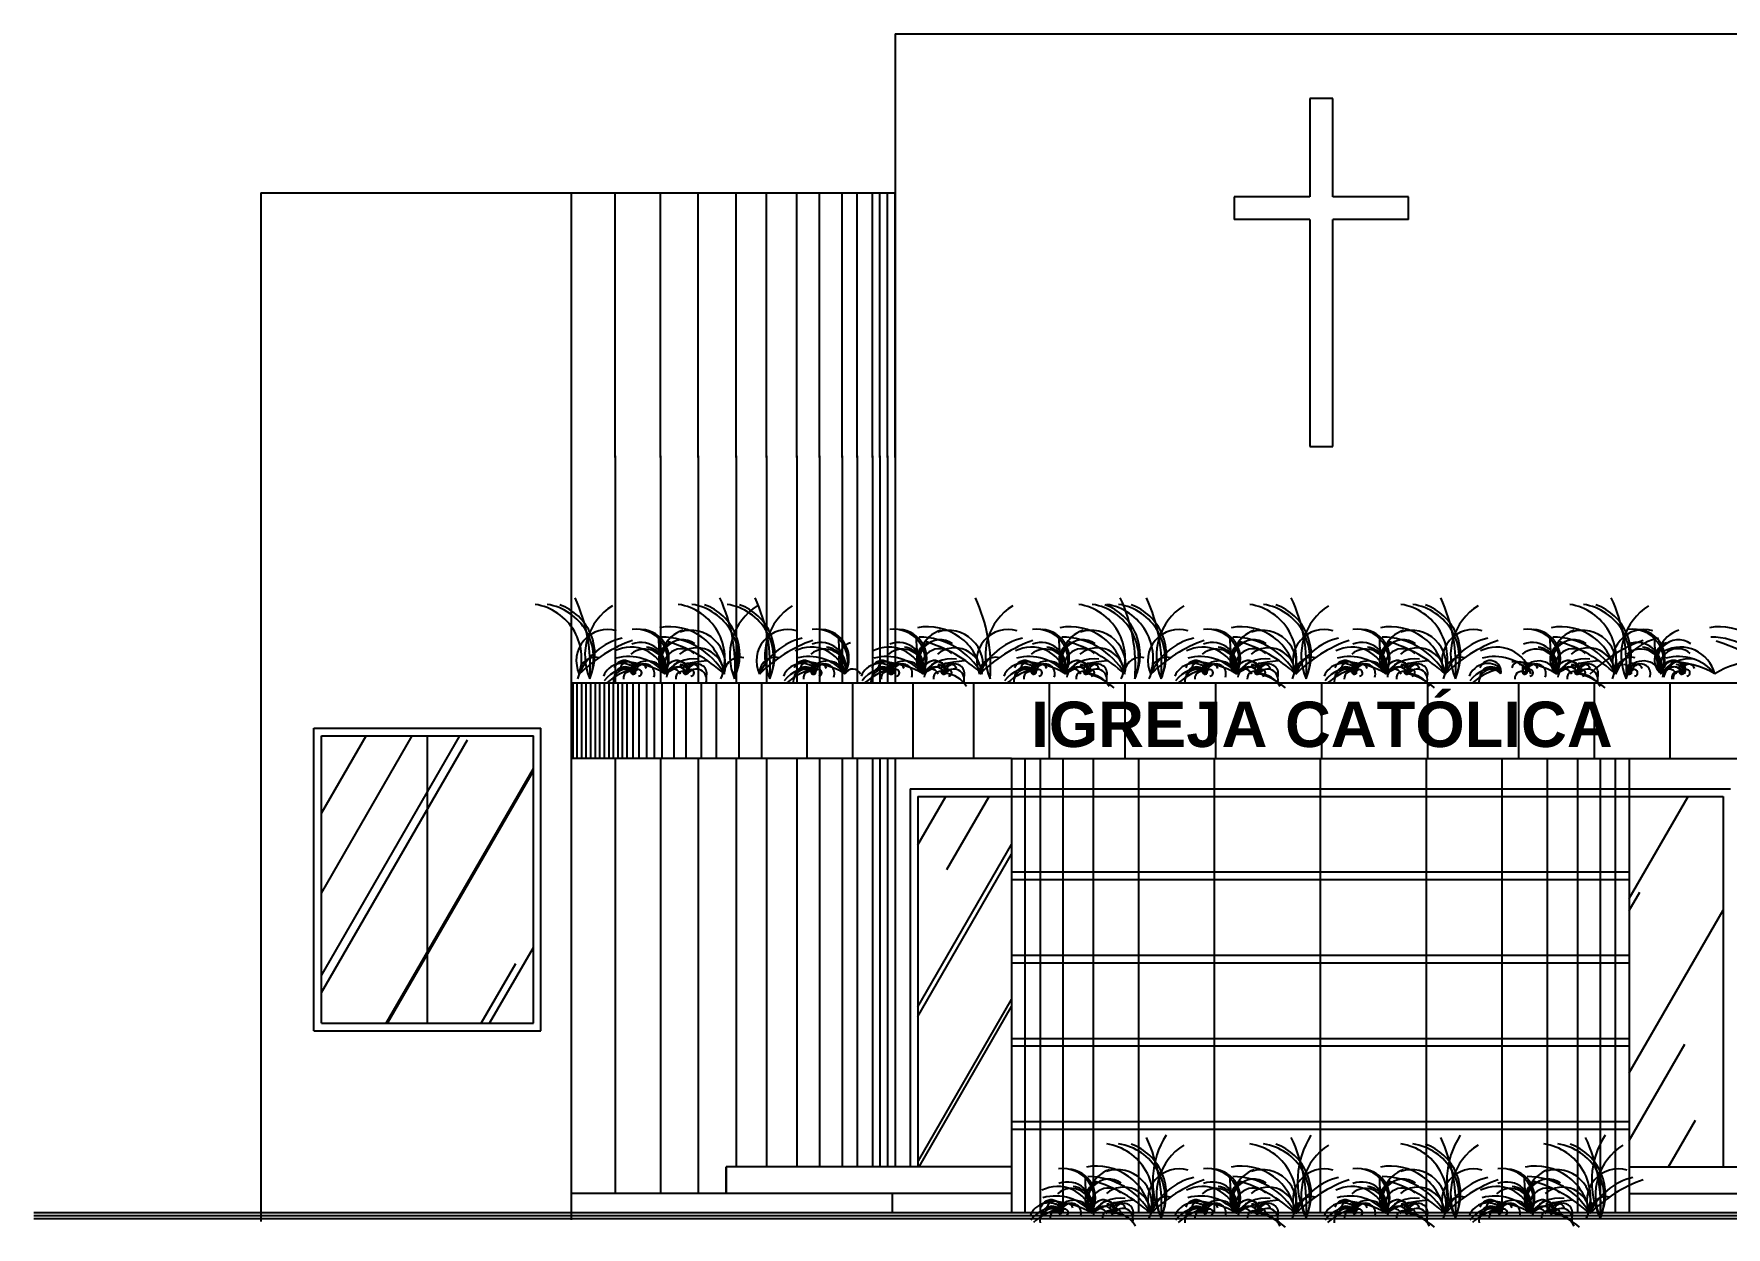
# Model space of a CAD drawing. Extents: x -230.3 to -156.5, y 53.3 to 122.6.
# Drawn here: x -175.14 to -163.96, y 54.02 to 61.91 of the extents above; entities that cross this region are included whole.
import ezdxf
from ezdxf.enums import TextEntityAlignment as Align

# ---------------------------------------------------------------- set-up
doc = ezdxf.new("R2010")
doc.units = 0
doc.header["$MEASUREMENT"] = 0
for name, color, linetype in [('ALVENARIA', 7, 'CONTINUOUS'), ('ALVENARIA1', 44, 'CONTINUOUS'), ('ALVENARIA2', 9, 'CONTINUOUS'), ('HATCH', 30, 'CONTINUOUS'), ('JAPOR', 142, 'CONTINUOUS'), ('JARDIM', 90, 'CONTINUOUS'), ('TEXTO5', 5, 'CONTINUOUS')]:
    doc.layers.add(name, color=color, linetype=linetype)
doc.styles.add('SANSSERIFBOLD', font='sasb____.pfb')

msp = doc.modelspace()

# ---------------------------------------------------------------- hatches: boundary and pattern name
at = {"layer": 'JAPOR'}
h = msp.add_hatch(dxfattribs=at)
h.set_pattern_fill('AR-RROOF', color=256, scale=0.8, angle=60, style=0)
h.set_pattern_definition([(60, (0, -13.3133), (0.1871797, 1.9242047), [12, -1.6, 4, -0.8]), (60, (0.1856, -12.1918), (-1.321451, -0.1608203), [2.4, -0.264, 4.8, -0.6]), (60, (-0.3889, -12.6269), (1.6158104, 3.8706657), [6.4, -1.12, 3.2, -0.8])])
h.paths.add_polyline_path([(-160.74, 57.265), (-161.44, 57.265), (-161.44, 55.365), (-160.74, 55.365)])
h.paths.add_polyline_path([(-160.04, 57.265), (-160.74, 57.265), (-160.74, 55.365), (-160.04, 55.365)])
h.paths.add_polyline_path([(-171.84, 57.265), (-172.54, 57.265), (-172.54, 55.365), (-171.84, 55.365)])
h.paths.add_polyline_path([(-172.54, 57.265), (-173.24, 57.265), (-173.24, 55.365), (-172.54, 55.365)])
h = msp.add_hatch(dxfattribs=at)
h.set_pattern_fill('AR-RROOF', color=256, scale=0.8, angle=60, style=0)
h.set_pattern_definition([(60, (0, -13.9133), (0.1871797, 1.9242047), [12, -1.6, 4, -0.8]), (60, (0.1856, -12.7918), (-1.321451, -0.1608203), [2.4, -0.264, 4.8, -0.6]), (60, (-0.3889, -13.2269), (1.6158104, 3.8706657), [6.4, -1.12, 3.2, -0.8])])
h.paths.add_polyline_path([(-169.3, 54.415), (-168.68, 54.415), (-168.68, 56.865), (-169.3, 56.865)])
h.paths.add_polyline_path([(-163.98, 56.865), (-164.6, 56.865), (-164.6, 54.715), (-164.6, 54.415), (-163.98, 54.415)])

# ---------------------------------------------------------------- linework, layer by layer
at = {"layer": 'ALVENARIA'}
for p, q in [((-169.45, 61.905), (-169.45, 57.615)), ((-169.45, 61.905), (-163.83, 61.905)), ((-169.45, 57.115), (-169.45, 54.415))]:
    msp.add_line(p, q, dxfattribs=at)
at = {"layer": 'ALVENARIA1'}
for p, q in [((-169.45, 57.115), (-169.45, 54.415)), ((-168.68, 54.415), (-170.565, 54.415)), ((-170.565, 54.415), (-170.565, 54.24)), ((-170.565, 54.24), (-170.565, 54.415)), ((-164.6, 54.415), (-162.715, 54.415)), ((-168.68, 54.24), (-171.59, 54.24)), ((-171.59, 54.24), (-171.59, 54.065)), ((-169.468, 54.115), (-169.468, 54.24)), ((-164.6, 54.24), (-162.682, 54.24))]:
    msp.add_line(p, q, dxfattribs=at)
at = {"layer": 'ALVENARIA2'}
for p, q in [((-173.64, 60.855), (-169.45, 60.855)), ((-173.64, 60.855), (-173.64, 54.055)), ((-171.59, 57.615), (-161.69, 57.615)), ((-171.59, 57.615), (-171.59, 57.115)), ((-168.68, 57.115), (-171.59, 57.115)), ((-168.68, 57.115), (-161.69, 57.115)), ((-175.14, 54.115), (-158.14, 54.115)), ((-175.14, 54.095), (-158.14, 54.095)), ((-175.14, 54.075), (-158.14, 54.075))]:
    msp.add_line(p, q, dxfattribs=at)
at = {"layer": 'HATCH'}
for p, q in [((-171.59, 60.855), (-171.59, 54.24)), ((-171.3, 59.105), (-171.3, 60.855)), ((-171, 59.105), (-171, 60.855)), ((-170.75, 59.105), (-170.75, 60.855)), ((-170.5, 59.105), (-170.5, 60.855)), ((-170.3, 59.105), (-170.3, 60.855)), ((-170.1, 59.105), (-170.1, 60.855)), ((-169.95, 59.105), (-169.95, 60.855)), ((-169.8, 59.105), (-169.8, 60.855)), ((-169.7, 59.105), (-169.7, 60.855)), ((-169.6, 59.105), (-169.6, 60.855)), ((-169.55, 59.105), (-169.55, 60.855)), ((-169.5, 59.105), (-169.5, 60.855)), ((-169.45, 59.105), (-169.45, 60.855)), ((-171.3, 59.115), (-171.3, 57.615)), ((-171, 59.115), (-171, 57.615)), ((-170.75, 59.115), (-170.75, 57.615)), ((-170.5, 59.115), (-170.5, 57.615)), ((-170.3, 59.115), (-170.3, 57.615)), ((-170.1, 59.115), (-170.1, 57.615)), ((-169.95, 59.115), (-169.95, 57.615)), ((-169.8, 59.115), (-169.8, 57.615)), ((-169.7, 59.115), (-169.7, 57.615)), ((-169.6, 59.115), (-169.6, 57.615)), ((-169.55, 59.115), (-169.55, 57.615)), ((-169.5, 59.115), (-169.5, 57.615)), ((-171.58, 57.615), (-171.58, 57.115)), ((-171.58, 57.115), (-171.58, 57.615)), ((-171.58, 57.615), (-171.58, 57.115)), ((-171.55, 57.115), (-171.55, 57.615)), ((-171.52, 57.115), (-171.52, 57.615)), ((-171.49, 57.115), (-171.49, 57.615)), ((-171.46, 57.115), (-171.46, 57.615)), ((-171.43, 57.115), (-171.43, 57.615)), ((-171.4, 57.115), (-171.4, 57.615)), ((-171.37, 57.115), (-171.37, 57.615)), ((-171.34, 57.115), (-171.34, 57.615)), ((-171.31, 57.115), (-171.31, 57.615)), ((-171.28, 57.115), (-171.28, 57.615)), ((-171.25, 57.115), (-171.25, 57.615)), ((-171.22, 57.115), (-171.22, 57.615)), ((-171.18, 57.115), (-171.18, 57.615)), ((-171.14, 57.115), (-171.14, 57.615)), ((-171.09, 57.115), (-171.09, 57.615)), ((-171.04, 57.115), (-171.04, 57.615)), ((-170.99, 57.115), (-170.99, 57.615)), ((-170.91, 57.115), (-170.91, 57.615)), ((-170.83, 57.115), (-170.83, 57.615)), ((-170.73, 57.115), (-170.73, 57.615)), ((-170.63, 57.115), (-170.63, 57.615)), ((-170.48, 57.115), (-170.48, 57.615)), ((-170.33, 57.115), (-170.33, 57.615)), ((-170.03, 57.115), (-170.03, 57.615)), ((-169.73, 57.115), (-169.73, 57.615)), ((-169.33, 57.115), (-169.33, 57.615)), ((-168.93, 57.115), (-168.93, 57.615)), ((-168.43, 57.115), (-168.43, 57.615)), ((-167.93, 57.115), (-167.93, 57.615)), ((-167.33, 57.115), (-167.33, 57.615)), ((-166.63, 57.115), (-166.63, 57.615)), ((-166.63, 57.115), (-166.63, 57.615)), ((-165.93, 57.115), (-165.93, 57.615)), ((-165.33, 57.115), (-165.33, 57.615)), ((-164.83, 57.115), (-164.83, 57.615)), ((-164.33, 57.115), (-164.33, 57.615)), ((-171.3, 57.115), (-171.3, 54.24)), ((-171, 57.115), (-171, 54.24)), ((-170.75, 57.115), (-170.75, 54.24)), ((-170.5, 57.115), (-170.5, 54.415)), ((-170.3, 57.115), (-170.3, 54.415)), ((-170.1, 57.115), (-170.1, 54.415)), ((-169.95, 57.115), (-169.95, 54.415)), ((-169.8, 57.115), (-169.8, 54.415)), ((-169.7, 57.115), (-169.7, 54.415)), ((-169.6, 57.115), (-169.6, 54.415)), ((-169.55, 57.115), (-169.55, 54.415)), ((-169.5, 57.115), (-169.5, 54.415)), ((-168.68, 57.115), (-168.68, 54.115)), ((-168.59, 54.115), (-168.59, 57.115)), ((-168.49, 54.115), (-168.49, 57.115)), ((-168.34, 54.115), (-168.34, 57.115)), ((-168.14, 54.115), (-168.14, 57.115)), ((-167.84, 54.115), (-167.84, 57.115)), ((-167.34, 54.115), (-167.34, 57.115)), ((-166.64, 54.115), (-166.64, 57.115)), ((-165.94, 54.115), (-165.94, 57.115)), ((-165.44, 54.115), (-165.44, 57.115)), ((-165.14, 54.115), (-165.14, 57.115)), ((-164.94, 54.115), (-164.94, 57.115)), ((-164.79, 54.115), (-164.79, 57.115)), ((-164.69, 54.115), (-164.69, 57.115)), ((-164.6, 57.115), (-164.6, 54.115)), ((-168.68, 56.915), (-164.6, 56.915)), ((-168.68, 56.865), (-164.6, 56.865)), ((-168.68, 56.365), (-164.6, 56.365)), ((-168.68, 56.315), (-164.6, 56.315)), ((-168.68, 55.815), (-164.6, 55.815)), ((-168.68, 55.765), (-164.6, 55.765)), ((-168.68, 55.265), (-164.6, 55.265)), ((-168.68, 55.215), (-164.6, 55.215)), ((-168.68, 54.715), (-164.6, 54.715)), ((-168.68, 54.665), (-164.6, 54.665)), ((-168.68, 54.115), (-164.6, 54.115))]:
    msp.add_line(p, q, dxfattribs=at)
at = {"layer": 'JAPOR'}
for p, q in [((-173.29, 57.315), (-171.79, 57.315)), ((-173.29, 55.315), (-173.29, 57.315)), ((-173.24, 57.265), (-171.84, 57.265)), ((-173.24, 55.365), (-173.24, 57.265)), ((-172.54, 55.365), (-172.54, 57.265)), ((-171.84, 55.365), (-171.84, 57.265)), ((-171.79, 55.315), (-171.79, 57.315)), ((-169.35, 56.915), (-169.35, 54.415)), ((-169.35, 56.915), (-168.68, 56.915)), ((-164.6, 56.915), (-163.93, 56.915)), ((-169.3, 56.865), (-168.68, 56.865)), ((-169.3, 56.865), (-169.3, 54.415)), ((-164.6, 56.865), (-163.98, 56.865)), ((-163.98, 56.865), (-163.98, 54.415)), ((-173.24, 55.365), (-171.84, 55.365)), ((-173.29, 55.315), (-171.79, 55.315))]:
    msp.add_line(p, q, dxfattribs=at)
at = {"layer": 'JARDIM'}
for centre, radius, start, end in [((-172.543, 57.722), 1.079, 355.7678, 24.9251), ((-171.586, 57.722), 1.079, 355.7678, 24.9251), ((-171.354, 57.722), 1.079, 355.7678, 24.9251), ((-169.898, 57.722), 1.079, 355.7678, 24.9251), ((-168.941, 57.722), 1.079, 355.7678, 24.9251), ((-168.768, 57.722), 1.079, 355.7678, 24.9251), ((-167.811, 57.722), 1.079, 355.7678, 24.9251), ((-166.824, 57.722), 1.079, 355.7678, 24.9251), ((-165.697, 57.722), 1.079, 355.7678, 24.9251), ((-171.883, 57.776), 0.362, 338.3489, 81.2777), ((-171.804, 57.776), 0.362, 338.3489, 81.2777), ((-171.785, 57.8), 0.352, 335.2988, 70.2321), ((-171.111, 57.796), 0.388, 122.2405, 203.4274), ((-170.937, 57.776), 0.362, 338.3489, 81.2777), ((-170.847, 57.776), 0.362, 338.3489, 81.2777), ((-170.828, 57.8), 0.352, 335.2988, 70.2321), ((-170.614, 57.776), 0.362, 338.3489, 81.2777), ((-170.154, 57.796), 0.388, 122.2405, 203.4274), ((-170.596, 57.8), 0.352, 335.2988, 70.2321), ((-169.922, 57.796), 0.388, 122.2405, 203.4274), ((-168.466, 57.796), 0.388, 122.2405, 203.4274), ((-168.292, 57.776), 0.362, 338.3489, 81.2777), ((-168.202, 57.776), 0.362, 338.3489, 81.2777), ((-168.183, 57.8), 0.352, 335.2988, 70.2321), ((-168.107, 57.776), 0.362, 338.3489, 81.2777), ((-168.028, 57.776), 0.362, 338.3489, 81.2777), ((-168.01, 57.8), 0.352, 335.2988, 70.2321), ((-167.336, 57.796), 0.388, 122.2405, 203.4274), ((-167.161, 57.776), 0.362, 338.3489, 81.2777), ((-167.071, 57.776), 0.362, 338.3489, 81.2777), ((-167.053, 57.8), 0.352, 335.2988, 70.2321), ((-166.379, 57.796), 0.388, 122.2405, 203.4274), ((-166.163, 57.776), 0.362, 338.3489, 81.2777), ((-166.084, 57.776), 0.362, 338.3489, 81.2777), ((-166.066, 57.8), 0.352, 335.2988, 70.2321), ((-165.392, 57.796), 0.388, 122.2405, 203.4274), ((-165.048, 57.776), 0.362, 338.3489, 81.2777), ((-164.957, 57.776), 0.362, 338.3489, 81.2777), ((-164.939, 57.8), 0.352, 335.2988, 70.2321), ((-164.265, 57.796), 0.388, 122.2405, 203.4274), ((-171.349, 57.761), 0.207, 73.343, 205.1245), ((-171.162, 57.759), 0.211, 336.526, 96.9182), ((-171.136, 57.776), 0.192, 331.383, 86.3195), ((-170.397, 57.904), 0.616, 178.2411, 201.8519), ((-170.939, 57.623), 0.363, 7.8448, 100.5738), ((-170.998, 57.436), 0.482, 29.4887, 89.5246), ((-170.792, 57.771), 0.201, 107.6633, 208.3066), ((-170.801, 57.732), 0.23, 345.0121, 107.628), ((-170.159, 57.761), 0.207, 73.343, 205.1245), ((-169.973, 57.759), 0.211, 336.526, 96.9182), ((-169.947, 57.776), 0.192, 331.383, 86.3195), ((-169.208, 57.904), 0.616, 178.2411, 201.8519), ((-169.46, 57.759), 0.211, 336.526, 96.9182), ((-169.433, 57.776), 0.192, 331.383, 86.3195), ((-168.695, 57.904), 0.616, 178.2411, 201.8519), ((-169.236, 57.623), 0.363, 7.8448, 100.5738), ((-169.296, 57.436), 0.482, 29.4887, 89.5246), ((-169.089, 57.771), 0.201, 107.6633, 208.3066), ((-169.099, 57.732), 0.23, 345.0121, 107.628), ((-168.704, 57.761), 0.207, 73.343, 205.1245), ((-168.517, 57.759), 0.211, 336.526, 96.9182), ((-168.491, 57.776), 0.192, 331.383, 86.3195), ((-167.752, 57.904), 0.616, 178.2411, 201.8519), ((-168.294, 57.623), 0.363, 7.8448, 100.5738), ((-168.353, 57.436), 0.482, 29.4887, 89.5246), ((-168.147, 57.771), 0.201, 107.6633, 208.3066), ((-168.156, 57.732), 0.23, 345.0121, 107.628), ((-167.574, 57.761), 0.207, 73.343, 205.1245), ((-167.387, 57.759), 0.211, 336.526, 96.9182), ((-167.361, 57.776), 0.192, 331.383, 86.3195), ((-166.622, 57.904), 0.616, 178.2411, 201.8519), ((-167.163, 57.623), 0.363, 7.8448, 100.5738), ((-167.223, 57.436), 0.482, 29.4887, 89.5246), ((-167.016, 57.771), 0.201, 107.6633, 208.3066), ((-167.026, 57.732), 0.23, 345.0121, 107.628), ((-166.616, 57.761), 0.207, 73.343, 205.1245), ((-166.4, 57.759), 0.211, 336.526, 96.9182), ((-166.374, 57.776), 0.192, 331.383, 86.3195), ((-165.635, 57.904), 0.616, 178.2411, 201.8519), ((-166.177, 57.623), 0.363, 7.8448, 100.5738), ((-166.236, 57.436), 0.482, 29.4887, 89.5246), ((-166.03, 57.771), 0.201, 107.6633, 208.3066), ((-166.039, 57.732), 0.23, 345.0121, 107.628), ((-165.63, 57.761), 0.207, 73.343, 205.1245), ((-165.273, 57.759), 0.211, 336.526, 96.9182), ((-165.247, 57.776), 0.192, 331.383, 86.3195), ((-164.508, 57.904), 0.616, 178.2411, 201.8519), ((-165.05, 57.623), 0.363, 7.8448, 100.5738), ((-165.109, 57.436), 0.482, 29.4887, 89.5246), ((-164.903, 57.771), 0.201, 107.6633, 208.3066), ((-164.912, 57.732), 0.23, 345.0121, 107.628), ((-164.503, 57.761), 0.207, 73.343, 205.1245), ((-164.583, 57.759), 0.211, 336.526, 96.9182), ((-164.556, 57.776), 0.192, 331.383, 86.3195), ((-163.818, 57.904), 0.616, 178.2411, 201.8519), ((-164.212, 57.771), 0.201, 107.6633, 208.3066), ((-164.004, 57.623), 0.363, 7.8448, 100.5738), ((-164.064, 57.436), 0.482, 29.4887, 89.5246), ((-171.158, 57.51), 0.412, 103.3836, 156.7134), ((-170.865, 57.002), 0.949, 109.6473, 135.0285), ((-171.195, 57.618), 0.233, 14.2374, 116.9369), ((-171.105, 57.701), 0.138, 349.5124, 131.5293), ((-171.131, 57.715), 0.167, 346.283, 110.0583), ((-171.104, 57.711), 0.14, 345.1467, 84.8772), ((-170.892, 57.768), 0.12, 110.092, 230.5187), ((-170.856, 57.759), 0.14, 53.9866, 216.722), ((-170.859, 57.722), 0.119, 46.6171, 203.1902), ((-171.223, 56.983), 0.944, 46.9861, 73.8161), ((-170.759, 57.666), 0.18, 2.1772, 129.4958), ((-169.968, 57.51), 0.412, 103.3836, 156.7134), ((-169.675, 57.002), 0.949, 109.6473, 135.0285), ((-170.005, 57.618), 0.233, 14.2374, 116.9369), ((-169.915, 57.701), 0.138, 349.5124, 131.5293), ((-169.941, 57.715), 0.167, 346.283, 110.0583), ((-169.915, 57.711), 0.14, 345.1467, 84.8772), ((-169.703, 57.768), 0.12, 110.092, 230.5187), ((-169.492, 57.618), 0.233, 14.2374, 116.9369), ((-169.402, 57.701), 0.138, 349.5124, 131.5293), ((-169.428, 57.715), 0.167, 346.283, 110.0583), ((-169.401, 57.711), 0.14, 345.1467, 84.8772), ((-169.189, 57.768), 0.12, 110.092, 230.5187), ((-169.153, 57.759), 0.14, 53.9866, 216.722), ((-169.156, 57.722), 0.119, 46.6171, 203.1902), ((-169.52, 56.983), 0.944, 46.9861, 73.8161), ((-169.056, 57.666), 0.18, 2.1772, 129.4958), ((-168.513, 57.51), 0.412, 103.3836, 156.7134), ((-168.22, 57.002), 0.949, 109.6473, 135.0285), ((-168.55, 57.618), 0.233, 14.2374, 116.9369), ((-168.459, 57.701), 0.138, 349.5124, 131.5293), ((-168.486, 57.715), 0.167, 346.283, 110.0583), ((-168.459, 57.711), 0.14, 345.1467, 84.8772), ((-168.247, 57.768), 0.12, 110.092, 230.5187), ((-168.211, 57.759), 0.14, 53.9866, 216.722), ((-168.214, 57.722), 0.119, 46.6171, 203.1902), ((-168.578, 56.983), 0.944, 46.9861, 73.8161), ((-168.114, 57.666), 0.18, 2.1772, 129.4958), ((-167.382, 57.51), 0.412, 103.3836, 156.7134), ((-167.089, 57.002), 0.949, 109.6473, 135.0285), ((-167.419, 57.618), 0.233, 14.2374, 116.9369), ((-167.329, 57.701), 0.138, 349.5124, 131.5293), ((-167.355, 57.715), 0.167, 346.283, 110.0583), ((-167.329, 57.711), 0.14, 345.1467, 84.8772), ((-167.117, 57.768), 0.12, 110.092, 230.5187), ((-167.081, 57.759), 0.14, 53.9866, 216.722), ((-167.083, 57.722), 0.119, 46.6171, 203.1902), ((-167.447, 56.983), 0.944, 46.9861, 73.8161), ((-166.983, 57.666), 0.18, 2.1772, 129.4958), ((-166.425, 57.51), 0.412, 103.3836, 156.7134), ((-166.132, 57.002), 0.949, 109.6473, 135.0285), ((-166.433, 57.618), 0.233, 14.2374, 116.9369), ((-166.342, 57.701), 0.138, 349.5124, 131.5293), ((-166.368, 57.715), 0.167, 346.283, 110.0583), ((-166.342, 57.711), 0.14, 345.1467, 84.8772), ((-166.13, 57.768), 0.12, 110.092, 230.5187), ((-166.094, 57.759), 0.14, 53.9866, 216.722), ((-166.097, 57.722), 0.119, 46.6171, 203.1902), ((-166.461, 56.983), 0.944, 46.9861, 73.8161), ((-165.997, 57.666), 0.18, 2.1772, 129.4958), ((-165.438, 57.51), 0.412, 103.3836, 156.7134), ((-165.146, 57.002), 0.949, 109.6473, 135.0285), ((-165.476, 57.618), 0.233, 14.2374, 116.9369), ((-165.215, 57.701), 0.138, 349.5124, 131.5293), ((-165.241, 57.715), 0.167, 346.283, 110.0583), ((-165.215, 57.711), 0.14, 345.1467, 84.8772), ((-165.003, 57.768), 0.12, 110.092, 230.5187), ((-164.967, 57.759), 0.14, 53.9866, 216.722), ((-164.97, 57.722), 0.119, 46.6171, 203.1902), ((-165.334, 56.983), 0.944, 46.9861, 73.8161), ((-164.87, 57.666), 0.18, 2.1772, 129.4958), ((-164.189, 57.002), 0.949, 109.6473, 135.0285), ((-164.312, 57.51), 0.412, 103.3836, 156.7134), ((-164.525, 57.701), 0.138, 349.5124, 131.5293), ((-164.551, 57.715), 0.167, 346.283, 110.0583), ((-164.525, 57.711), 0.14, 345.1467, 84.8772), ((-164.313, 57.768), 0.12, 110.092, 230.5187), ((-164.276, 57.759), 0.14, 53.9866, 216.722), ((-164.279, 57.722), 0.119, 46.6171, 203.1902), ((-164.261, 57.618), 0.233, 14.2374, 116.9369), ((-164.289, 56.983), 0.944, 46.9861, 73.8161), ((-171.43, 57.678), 0.106, 77.0912, 182.692), ((-171.254, 57.61), 0.133, 49.3901, 158.0057), ((-171.204, 57.507), 0.207, 79.6295, 144.0655), ((-171.064, 57.279), 0.444, 103.3673, 130.8305), ((-171.229, 57.621), 0.0825, 40.8543, 187.8379), ((-171.238, 57.69), 0.0723, 348.1594, 160.1708), ((-171.234, 57.648), 0.0721, 22.278, 176.1114), ((-171.209, 57.478), 0.311, 39.4627, 105.5842), ((-171.267, 57.157), 0.598, 60.0552, 89.8201), ((-171.214, 57.701), 0.0522, 337.3135, 165.9426), ((-171.2, 57.646), 0.0448, 41.5459, 187.2423), ((-171.219, 57.684), 0.0523, 350.6723, 86.1437), ((-171.086, 57.637), 0.123, 18.103, 154.8178), ((-171.16, 57.709), 0.0345, 75.3237, 258.0156), ((-171.132, 57.697), 0.041, 18.5015, 212.5516), ((-171.146, 57.681), 0.0217, 273.5154, 194.5621), ((-171.103, 57.676), 0.0638, 339.4996, 180.7658), ((-170.78, 57.545), 0.229, 82.0118, 145.3319), ((-170.665, 57.181), 0.58, 92.8896, 121.5508), ((-170.919, 57.651), 0.0553, 21.7831, 153.2965), ((-170.892, 57.69), 0.0723, 348.1594, 160.1708), ((-170.888, 57.648), 0.0721, 22.278, 176.1114), ((-170.869, 57.701), 0.0522, 337.3135, 165.9426), ((-170.855, 57.646), 0.0448, 41.5459, 187.2423), ((-170.873, 57.684), 0.0523, 350.6723, 86.1437), ((-170.814, 57.709), 0.0345, 75.3237, 258.0156), ((-170.787, 57.697), 0.041, 18.5015, 212.5516), ((-170.8, 57.681), 0.0217, 273.5154, 194.5621), ((-170.758, 57.676), 0.0638, 339.4996, 180.7658), ((-170.764, 57.637), 0.0687, 340.0283, 145.973), ((-170.473, 57.678), 0.106, 77.0912, 182.692), ((-170.241, 57.678), 0.106, 77.0912, 182.692), ((-170.064, 57.61), 0.133, 49.3901, 158.0057), ((-170.015, 57.507), 0.207, 79.6295, 144.0655), ((-169.875, 57.279), 0.444, 103.3673, 130.8305), ((-170.04, 57.621), 0.0825, 40.8543, 187.8379), ((-170.048, 57.69), 0.0723, 348.1594, 160.1708), ((-170.044, 57.648), 0.0721, 22.278, 176.1114), ((-170.019, 57.478), 0.311, 39.4627, 105.5842), ((-170.078, 57.157), 0.598, 60.0552, 89.8201), ((-170.025, 57.701), 0.0522, 337.3135, 165.9426), ((-170.011, 57.646), 0.0448, 41.5459, 187.2423), ((-170.029, 57.684), 0.0523, 350.6723, 86.1437), ((-169.897, 57.637), 0.123, 18.103, 154.8178), ((-169.97, 57.709), 0.0345, 75.3237, 258.0156), ((-169.943, 57.697), 0.041, 18.5015, 212.5516), ((-169.956, 57.681), 0.0217, 273.5154, 194.5621), ((-169.914, 57.676), 0.0638, 339.4996, 180.7658), ((-169.73, 57.651), 0.0553, 21.7831, 153.2965), ((-169.551, 57.61), 0.133, 49.3901, 158.0057), ((-169.501, 57.507), 0.207, 79.6295, 144.0655), ((-169.361, 57.279), 0.444, 103.3673, 130.8305), ((-169.527, 57.621), 0.0825, 40.8543, 187.8379), ((-169.535, 57.69), 0.0723, 348.1594, 160.1708), ((-169.531, 57.648), 0.0721, 22.278, 176.1114), ((-169.506, 57.478), 0.311, 39.4627, 105.5842), ((-169.564, 57.157), 0.598, 60.0552, 89.8201), ((-169.512, 57.701), 0.0522, 337.3135, 165.9426), ((-169.498, 57.646), 0.0448, 41.5459, 187.2423), ((-169.516, 57.684), 0.0523, 350.6723, 86.1437), ((-169.383, 57.637), 0.123, 18.103, 154.8178), ((-169.457, 57.709), 0.0345, 75.3237, 258.0156), ((-169.43, 57.697), 0.041, 18.5015, 212.5516), ((-169.443, 57.681), 0.0217, 273.5154, 194.5621), ((-169.4, 57.676), 0.0638, 339.4996, 180.7658), ((-169.077, 57.545), 0.229, 82.0118, 145.3319), ((-168.962, 57.181), 0.58, 92.8896, 121.5508), ((-169.216, 57.651), 0.0553, 21.7831, 153.2965), ((-169.189, 57.69), 0.0723, 348.1594, 160.1708), ((-169.185, 57.648), 0.0721, 22.278, 176.1114), ((-169.166, 57.701), 0.0522, 337.3135, 165.9426), ((-169.152, 57.646), 0.0448, 41.5459, 187.2423), ((-169.17, 57.684), 0.0523, 350.6723, 86.1437), ((-169.111, 57.709), 0.0345, 75.3237, 258.0156), ((-169.084, 57.697), 0.041, 18.5015, 212.5516), ((-169.055, 57.676), 0.0638, 339.4996, 180.7658), ((-169.062, 57.637), 0.0687, 340.0283, 145.973), ((-169.098, 57.681), 0.0217, 273.5154, 194.5621), ((-168.785, 57.678), 0.106, 77.0912, 182.692), ((-168.609, 57.61), 0.133, 49.3901, 158.0057), ((-168.559, 57.507), 0.207, 79.6295, 144.0655), ((-168.419, 57.279), 0.444, 103.3673, 130.8305), ((-168.584, 57.621), 0.0825, 40.8543, 187.8379), ((-168.593, 57.69), 0.0723, 348.1594, 160.1708), ((-168.589, 57.648), 0.0721, 22.278, 176.1114), ((-168.564, 57.478), 0.311, 39.4627, 105.5842), ((-168.622, 57.157), 0.598, 60.0552, 89.8201), ((-168.569, 57.701), 0.0522, 337.3135, 165.9426), ((-168.555, 57.646), 0.0448, 41.5459, 187.2423), ((-168.574, 57.684), 0.0523, 350.6723, 86.1437), ((-168.441, 57.637), 0.123, 18.103, 154.8178), ((-168.515, 57.709), 0.0345, 75.3237, 258.0156), ((-168.487, 57.697), 0.041, 18.5015, 212.5516), ((-168.501, 57.681), 0.0217, 273.5154, 194.5621), ((-168.458, 57.676), 0.0638, 339.4996, 180.7658), ((-168.135, 57.545), 0.229, 82.0118, 145.3319), ((-168.02, 57.181), 0.58, 92.8896, 121.5508), ((-168.274, 57.651), 0.0553, 21.7831, 153.2965), ((-168.247, 57.69), 0.0723, 348.1594, 160.1708), ((-168.243, 57.648), 0.0721, 22.278, 176.1114), ((-168.224, 57.701), 0.0522, 337.3135, 165.9426), ((-168.21, 57.646), 0.0448, 41.5459, 187.2423), ((-168.228, 57.684), 0.0523, 350.6723, 86.1437), ((-168.169, 57.709), 0.0345, 75.3237, 258.0156), ((-168.142, 57.697), 0.041, 18.5015, 212.5516), ((-168.155, 57.681), 0.0217, 273.5154, 194.5621), ((-168.113, 57.676), 0.0638, 339.4996, 180.7658), ((-168.119, 57.637), 0.0687, 340.0283, 145.973), ((-167.828, 57.678), 0.106, 77.0912, 182.692), ((-167.655, 57.678), 0.106, 77.0912, 182.692), ((-167.478, 57.61), 0.133, 49.3901, 158.0057), ((-167.429, 57.507), 0.207, 79.6295, 144.0655), ((-167.289, 57.279), 0.444, 103.3673, 130.8305), ((-167.454, 57.621), 0.0825, 40.8543, 187.8379), ((-167.462, 57.69), 0.0723, 348.1594, 160.1708), ((-167.458, 57.648), 0.0721, 22.278, 176.1114), ((-167.433, 57.478), 0.311, 39.4627, 105.5842), ((-167.492, 57.157), 0.598, 60.0552, 89.8201), ((-167.439, 57.701), 0.0522, 337.3135, 165.9426), ((-167.425, 57.646), 0.0448, 41.5459, 187.2423), ((-167.443, 57.684), 0.0523, 350.6723, 86.1437), ((-167.311, 57.637), 0.123, 18.103, 154.8178), ((-167.384, 57.709), 0.0345, 75.3237, 258.0156), ((-167.357, 57.697), 0.041, 18.5015, 212.5516), ((-167.371, 57.681), 0.0217, 273.5154, 194.5621), ((-167.328, 57.676), 0.0638, 339.4996, 180.7658), ((-167.005, 57.545), 0.229, 82.0118, 145.3319), ((-166.89, 57.181), 0.58, 92.8896, 121.5508), ((-167.144, 57.651), 0.0553, 21.7831, 153.2965), ((-167.117, 57.69), 0.0723, 348.1594, 160.1708), ((-167.113, 57.648), 0.0721, 22.278, 176.1114), ((-167.093, 57.701), 0.0522, 337.3135, 165.9426), ((-167.079, 57.646), 0.0448, 41.5459, 187.2423), ((-167.098, 57.684), 0.0523, 350.6723, 86.1437), ((-167.039, 57.709), 0.0345, 75.3237, 258.0156), ((-167.011, 57.697), 0.041, 18.5015, 212.5516), ((-167.025, 57.681), 0.0217, 273.5154, 194.5621), ((-166.982, 57.676), 0.0638, 339.4996, 180.7658), ((-166.989, 57.637), 0.0687, 340.0283, 145.973), ((-166.698, 57.678), 0.106, 77.0912, 182.692), ((-166.492, 57.61), 0.133, 49.3901, 158.0057), ((-166.442, 57.507), 0.207, 79.6295, 144.0655), ((-166.302, 57.279), 0.444, 103.3673, 130.8305), ((-166.467, 57.621), 0.0825, 40.8543, 187.8379), ((-166.476, 57.69), 0.0723, 348.1594, 160.1708), ((-166.472, 57.648), 0.0721, 22.278, 176.1114), ((-166.446, 57.478), 0.311, 39.4627, 105.5842), ((-166.505, 57.157), 0.598, 60.0552, 89.8201), ((-166.452, 57.701), 0.0522, 337.3135, 165.9426), ((-166.438, 57.646), 0.0448, 41.5459, 187.2423), ((-166.456, 57.684), 0.0523, 350.6723, 86.1437), ((-166.324, 57.637), 0.123, 18.103, 154.8178), ((-166.398, 57.709), 0.0345, 75.3237, 258.0156), ((-166.37, 57.697), 0.041, 18.5015, 212.5516), ((-166.384, 57.681), 0.0217, 273.5154, 194.5621), ((-166.341, 57.676), 0.0638, 339.4996, 180.7658), ((-166.018, 57.545), 0.229, 82.0118, 145.3319), ((-165.903, 57.181), 0.58, 92.8896, 121.5508), ((-166.157, 57.651), 0.0553, 21.7831, 153.2965), ((-166.13, 57.69), 0.0723, 348.1594, 160.1708), ((-166.126, 57.648), 0.0721, 22.278, 176.1114), ((-166.107, 57.701), 0.0522, 337.3135, 165.9426), ((-166.093, 57.646), 0.0448, 41.5459, 187.2423), ((-166.111, 57.684), 0.0523, 350.6723, 86.1437), ((-166.052, 57.709), 0.0345, 75.3237, 258.0156), ((-166.025, 57.697), 0.041, 18.5015, 212.5516), ((-166.038, 57.681), 0.0217, 273.5154, 194.5621), ((-165.995, 57.676), 0.0638, 339.4996, 180.7658), ((-166.002, 57.637), 0.0687, 340.0283, 145.973), ((-165.711, 57.678), 0.106, 77.0912, 182.692), ((-165.534, 57.61), 0.133, 49.3901, 158.0057), ((-165.485, 57.507), 0.207, 79.6295, 144.0655), ((-165.345, 57.279), 0.444, 103.3673, 130.8305), ((-165.51, 57.621), 0.0825, 40.8543, 187.8379), ((-165.519, 57.69), 0.0723, 348.1594, 160.1708), ((-165.515, 57.648), 0.0721, 22.278, 176.1114), ((-165.489, 57.478), 0.311, 39.4627, 105.5842), ((-165.378, 57.157), 0.598, 60.0552, 89.8201), ((-165.325, 57.701), 0.0522, 337.3135, 165.9426), ((-165.311, 57.646), 0.0448, 41.5459, 187.2423), ((-165.329, 57.684), 0.0523, 350.6723, 86.1437), ((-165.197, 57.637), 0.123, 18.103, 154.8178), ((-165.271, 57.709), 0.0345, 75.3237, 258.0156), ((-165.243, 57.697), 0.041, 18.5015, 212.5516), ((-165.257, 57.681), 0.0217, 273.5154, 194.5621), ((-165.214, 57.676), 0.0638, 339.4996, 180.7658), ((-164.891, 57.545), 0.229, 82.0118, 145.3319), ((-164.776, 57.181), 0.58, 92.8896, 121.5508), ((-165.03, 57.651), 0.0553, 21.7831, 153.2965), ((-165.003, 57.69), 0.0723, 348.1594, 160.1708), ((-164.999, 57.648), 0.0721, 22.278, 176.1114), ((-164.98, 57.701), 0.0522, 337.3135, 165.9426), ((-164.966, 57.646), 0.0448, 41.5459, 187.2423), ((-164.984, 57.684), 0.0523, 350.6723, 86.1437), ((-164.925, 57.709), 0.0345, 75.3237, 258.0156), ((-164.898, 57.697), 0.041, 18.5015, 212.5516), ((-164.911, 57.681), 0.0217, 273.5154, 194.5621), ((-164.868, 57.676), 0.0638, 339.4996, 180.7658), ((-164.875, 57.637), 0.0687, 340.0283, 145.973), ((-164.584, 57.678), 0.106, 77.0912, 182.692), ((-164.639, 57.684), 0.0523, 350.6723, 86.1437), ((-164.506, 57.637), 0.123, 18.103, 154.8178), ((-164.58, 57.709), 0.0345, 75.3237, 258.0156), ((-164.553, 57.697), 0.041, 18.5015, 212.5516), ((-164.566, 57.681), 0.0217, 273.5154, 194.5621), ((-164.523, 57.676), 0.0638, 339.4996, 180.7658), ((-164.201, 57.545), 0.229, 82.0118, 145.3319), ((-164.34, 57.651), 0.0553, 21.7831, 153.2965), ((-164.312, 57.69), 0.0723, 348.1594, 160.1708), ((-164.308, 57.648), 0.0721, 22.278, 176.1114), ((-164.303, 57.69), 0.0723, 348.1594, 160.1708), ((-164.299, 57.648), 0.0721, 22.278, 176.1114), ((-164.274, 57.478), 0.311, 39.4627, 105.5842), ((-164.289, 57.701), 0.0522, 337.3135, 165.9426), ((-164.333, 57.157), 0.598, 60.0552, 89.8201), ((-164.28, 57.701), 0.0522, 337.3135, 165.9426), ((-164.275, 57.646), 0.0448, 41.5459, 187.2423), ((-164.266, 57.646), 0.0448, 41.5459, 187.2423), ((-164.293, 57.684), 0.0523, 350.6723, 86.1437), ((-164.235, 57.709), 0.0345, 75.3237, 258.0156), ((-164.207, 57.697), 0.041, 18.5015, 212.5516), ((-164.221, 57.681), 0.0217, 273.5154, 194.5621), ((-163.731, 57.181), 0.58, 92.8896, 121.5508), ((-171.178, 57.689), 0.0175, 191.3486, 307.417), ((-170.832, 57.689), 0.0175, 191.3486, 307.417), ((-169.988, 57.689), 0.0175, 191.3486, 307.417), ((-169.475, 57.689), 0.0175, 191.3486, 307.417), ((-169.129, 57.689), 0.0175, 191.3486, 307.417), ((-169.124, 57.51), 0.166, 28.9481, 88.1143), ((-168.533, 57.689), 0.0175, 191.3486, 307.417), ((-168.187, 57.689), 0.0175, 191.3486, 307.417), ((-168.182, 57.51), 0.166, 28.9481, 88.1143), ((-168.287, 57.26), 0.43, 48.6474, 75.1348), ((-167.402, 57.689), 0.0175, 191.3486, 307.417), ((-167.057, 57.689), 0.0175, 191.3486, 307.417), ((-167.156, 57.26), 0.43, 48.6474, 75.1348), ((-167.051, 57.51), 0.166, 28.9481, 88.1143), ((-166.415, 57.689), 0.0175, 191.3486, 307.417), ((-166.07, 57.689), 0.0175, 191.3486, 307.417), ((-166.17, 57.26), 0.43, 48.6474, 75.1348), ((-166.065, 57.51), 0.166, 28.9481, 88.1143), ((-165.289, 57.689), 0.0175, 191.3486, 307.417), ((-164.943, 57.689), 0.0175, 191.3486, 307.417), ((-165.043, 57.26), 0.43, 48.6474, 75.1348), ((-164.938, 57.51), 0.166, 28.9481, 88.1143), ((-164.598, 57.689), 0.0175, 191.3486, 307.417), ((-164.252, 57.689), 0.0175, 191.3486, 307.417), ((-168.107, 54.21), 0.362, 338.3489, 81.2777), ((-168.028, 54.21), 0.362, 338.3489, 81.2777), ((-168.01, 54.235), 0.352, 335.2988, 70.2321), ((-168.768, 54.156), 1.079, 355.7678, 24.9251), ((-167.187, 54.322), 0.561, 147.3721, 205.8878), ((-167.161, 54.21), 0.362, 338.3489, 81.2777), ((-167.071, 54.21), 0.362, 338.3489, 81.2777), ((-167.053, 54.235), 0.352, 335.2988, 70.2321), ((-167.811, 54.156), 1.079, 355.7678, 24.9251), ((-166.23, 54.322), 0.561, 147.3721, 205.8878), ((-166.163, 54.21), 0.362, 338.3489, 81.2777), ((-166.084, 54.21), 0.362, 338.3489, 81.2777), ((-166.066, 54.235), 0.352, 335.2988, 70.2321), ((-166.824, 54.156), 1.079, 355.7678, 24.9251), ((-165.244, 54.322), 0.561, 147.3721, 205.8878), ((-165.218, 54.21), 0.362, 338.3489, 81.2777), ((-165.127, 54.21), 0.362, 338.3489, 81.2777), ((-165.109, 54.235), 0.352, 335.2988, 70.2321), ((-165.867, 54.156), 1.079, 355.7678, 24.9251), ((-164.287, 54.322), 0.561, 147.3721, 205.8878), ((-167.336, 54.231), 0.388, 122.2405, 203.4274), ((-166.379, 54.231), 0.388, 122.2405, 203.4274), ((-165.392, 54.231), 0.388, 122.2405, 203.4274), ((-164.435, 54.231), 0.388, 122.2405, 203.4274), ((-168.344, 54.194), 0.211, 336.526, 96.9182), ((-168.318, 54.21), 0.192, 331.383, 86.3195), ((-167.579, 54.339), 0.616, 178.2411, 201.8519), ((-168.12, 54.058), 0.363, 7.8448, 100.5738), ((-168.18, 53.87), 0.482, 29.4887, 89.5246), ((-167.973, 54.205), 0.201, 107.6633, 208.3066), ((-167.983, 54.167), 0.23, 345.0121, 107.628), ((-167.574, 54.195), 0.207, 73.343, 205.1245), ((-167.382, 53.945), 0.412, 103.3836, 156.7134), ((-167.387, 54.194), 0.211, 336.526, 96.9182), ((-167.361, 54.21), 0.192, 331.383, 86.3195), ((-166.622, 54.339), 0.616, 178.2411, 201.8519), ((-167.163, 54.058), 0.363, 7.8448, 100.5738), ((-167.223, 53.87), 0.482, 29.4887, 89.5246), ((-167.016, 54.205), 0.201, 107.6633, 208.3066), ((-167.026, 54.167), 0.23, 345.0121, 107.628), ((-166.616, 54.195), 0.207, 73.343, 205.1245), ((-166.425, 53.945), 0.412, 103.3836, 156.7134), ((-166.4, 54.194), 0.211, 336.526, 96.9182), ((-166.374, 54.21), 0.192, 331.383, 86.3195), ((-165.635, 54.339), 0.616, 178.2411, 201.8519), ((-166.177, 54.058), 0.363, 7.8448, 100.5738), ((-166.236, 53.87), 0.482, 29.4887, 89.5246), ((-166.03, 54.205), 0.201, 107.6633, 208.3066), ((-166.039, 54.167), 0.23, 345.0121, 107.628), ((-165.63, 54.195), 0.207, 73.343, 205.1245), ((-165.438, 53.945), 0.412, 103.3836, 156.7134), ((-165.443, 54.194), 0.211, 336.526, 96.9182), ((-165.417, 54.21), 0.192, 331.383, 86.3195), ((-164.678, 54.339), 0.616, 178.2411, 201.8519), ((-165.22, 54.058), 0.363, 7.8448, 100.5738), ((-165.279, 53.87), 0.482, 29.4887, 89.5246), ((-165.073, 54.205), 0.201, 107.6633, 208.3066), ((-165.082, 54.167), 0.23, 345.0121, 107.628), ((-164.673, 54.195), 0.207, 73.343, 205.1245), ((-164.481, 53.945), 0.412, 103.3836, 156.7134), ((-168.376, 54.053), 0.233, 14.2374, 116.9369), ((-168.286, 54.135), 0.138, 349.5124, 131.5293), ((-168.312, 54.149), 0.167, 346.283, 110.0583), ((-168.286, 54.146), 0.14, 345.1467, 84.8772), ((-168.074, 54.203), 0.12, 110.092, 230.5187), ((-168.038, 54.194), 0.14, 53.9866, 216.722), ((-168.041, 54.157), 0.119, 46.6171, 203.1902), ((-168.405, 53.417), 0.944, 46.9861, 73.8161), ((-167.94, 54.101), 0.18, 2.1772, 129.4958), ((-167.089, 53.437), 0.949, 109.6473, 135.0285), ((-167.419, 54.053), 0.233, 14.2374, 116.9369), ((-167.329, 54.135), 0.138, 349.5124, 131.5293), ((-167.355, 54.149), 0.167, 346.283, 110.0583), ((-167.329, 54.146), 0.14, 345.1467, 84.8772), ((-167.117, 54.203), 0.12, 110.092, 230.5187), ((-167.081, 54.194), 0.14, 53.9866, 216.722), ((-167.083, 54.157), 0.119, 46.6171, 203.1902), ((-167.447, 53.417), 0.944, 46.9861, 73.8161), ((-166.983, 54.101), 0.18, 2.1772, 129.4958), ((-166.132, 53.437), 0.949, 109.6473, 135.0285), ((-166.433, 54.053), 0.233, 14.2374, 116.9369), ((-166.342, 54.135), 0.138, 349.5124, 131.5293), ((-166.368, 54.149), 0.167, 346.283, 110.0583), ((-166.342, 54.146), 0.14, 345.1467, 84.8772), ((-166.13, 54.203), 0.12, 110.092, 230.5187), ((-166.094, 54.194), 0.14, 53.9866, 216.722), ((-166.097, 54.157), 0.119, 46.6171, 203.1902), ((-166.461, 53.417), 0.944, 46.9861, 73.8161), ((-165.997, 54.101), 0.18, 2.1772, 129.4958), ((-165.146, 53.437), 0.949, 109.6473, 135.0285), ((-165.476, 54.053), 0.233, 14.2374, 116.9369), ((-165.385, 54.135), 0.138, 349.5124, 131.5293), ((-165.411, 54.149), 0.167, 346.283, 110.0583), ((-165.385, 54.146), 0.14, 345.1467, 84.8772), ((-165.173, 54.203), 0.12, 110.092, 230.5187), ((-165.137, 54.194), 0.14, 53.9866, 216.722), ((-165.14, 54.157), 0.119, 46.6171, 203.1902), ((-165.504, 53.417), 0.944, 46.9861, 73.8161), ((-165.04, 54.101), 0.18, 2.1772, 129.4958), ((-164.189, 53.437), 0.949, 109.6473, 135.0285), ((-168.435, 54.044), 0.133, 49.3901, 158.0057), ((-168.386, 53.942), 0.207, 79.6295, 144.0655), ((-168.246, 53.713), 0.444, 103.3673, 130.8305), ((-168.411, 54.056), 0.0825, 40.8543, 187.8379), ((-168.419, 54.125), 0.0723, 348.1594, 160.1708), ((-168.415, 54.083), 0.0721, 22.278, 176.1114), ((-168.39, 53.912), 0.311, 39.4627, 105.5842), ((-168.449, 53.592), 0.598, 60.0552, 89.8201), ((-168.396, 54.136), 0.0522, 337.3135, 165.9426), ((-168.382, 54.08), 0.0448, 41.5459, 187.2423), ((-168.4, 54.118), 0.0523, 350.6723, 86.1437), ((-168.268, 54.072), 0.123, 18.103, 154.8178), ((-168.341, 54.144), 0.0345, 75.3237, 258.0156), ((-168.359, 54.124), 0.0175, 191.3486, 307.417), ((-168.314, 54.132), 0.041, 18.5015, 212.5516), ((-168.285, 54.111), 0.0638, 339.4996, 180.7658), ((-168.328, 54.115), 0.0217, 273.5154, 194.5621), ((-167.962, 53.98), 0.229, 82.0118, 145.3319), ((-167.847, 53.616), 0.58, 92.8896, 121.5508), ((-168.101, 54.085), 0.0553, 21.7831, 153.2965), ((-168.074, 54.125), 0.0723, 348.1594, 160.1708), ((-168.07, 54.083), 0.0721, 22.278, 176.1114), ((-168.05, 54.136), 0.0522, 337.3135, 165.9426), ((-168.036, 54.08), 0.0448, 41.5459, 187.2423), ((-168.055, 54.118), 0.0523, 350.6723, 86.1437), ((-168.014, 54.124), 0.0175, 191.3486, 307.417), ((-167.996, 54.144), 0.0345, 75.3237, 258.0156), ((-167.968, 54.132), 0.041, 18.5015, 212.5516), ((-167.982, 54.115), 0.0217, 273.5154, 194.5621), ((-167.939, 54.111), 0.0638, 339.4996, 180.7658), ((-167.946, 54.072), 0.0687, 340.0283, 145.973), ((-167.655, 54.112), 0.106, 77.0912, 182.692), ((-167.478, 54.044), 0.133, 49.3901, 158.0057), ((-167.429, 53.942), 0.207, 79.6295, 144.0655), ((-167.289, 53.713), 0.444, 103.3673, 130.8305), ((-167.454, 54.056), 0.0825, 40.8543, 187.8379), ((-167.462, 54.125), 0.0723, 348.1594, 160.1708), ((-167.458, 54.083), 0.0721, 22.278, 176.1114), ((-167.433, 53.912), 0.311, 39.4627, 105.5842), ((-167.492, 53.592), 0.598, 60.0552, 89.8201), ((-167.439, 54.136), 0.0522, 337.3135, 165.9426), ((-167.425, 54.08), 0.0448, 41.5459, 187.2423), ((-167.443, 54.118), 0.0523, 350.6723, 86.1437), ((-167.311, 54.072), 0.123, 18.103, 154.8178), ((-167.384, 54.144), 0.0345, 75.3237, 258.0156), ((-167.402, 54.124), 0.0175, 191.3486, 307.417), ((-167.357, 54.132), 0.041, 18.5015, 212.5516), ((-167.371, 54.115), 0.0217, 273.5154, 194.5621), ((-167.328, 54.111), 0.0638, 339.4996, 180.7658), ((-167.005, 53.98), 0.229, 82.0118, 145.3319), ((-166.89, 53.616), 0.58, 92.8896, 121.5508), ((-167.144, 54.085), 0.0553, 21.7831, 153.2965), ((-167.117, 54.125), 0.0723, 348.1594, 160.1708), ((-167.113, 54.083), 0.0721, 22.278, 176.1114), ((-167.093, 54.136), 0.0522, 337.3135, 165.9426), ((-167.079, 54.08), 0.0448, 41.5459, 187.2423), ((-167.098, 54.118), 0.0523, 350.6723, 86.1437), ((-167.057, 54.124), 0.0175, 191.3486, 307.417), ((-167.039, 54.144), 0.0345, 75.3237, 258.0156), ((-167.011, 54.132), 0.041, 18.5015, 212.5516), ((-167.025, 54.115), 0.0217, 273.5154, 194.5621), ((-166.982, 54.111), 0.0638, 339.4996, 180.7658), ((-166.989, 54.072), 0.0687, 340.0283, 145.973), ((-166.698, 54.112), 0.106, 77.0912, 182.692), ((-166.492, 54.044), 0.133, 49.3901, 158.0057), ((-166.442, 53.942), 0.207, 79.6295, 144.0655), ((-166.302, 53.713), 0.444, 103.3673, 130.8305), ((-166.467, 54.056), 0.0825, 40.8543, 187.8379), ((-166.476, 54.125), 0.0723, 348.1594, 160.1708), ((-166.472, 54.083), 0.0721, 22.278, 176.1114), ((-166.446, 53.912), 0.311, 39.4627, 105.5842), ((-166.505, 53.592), 0.598, 60.0552, 89.8201), ((-166.452, 54.136), 0.0522, 337.3135, 165.9426), ((-166.438, 54.08), 0.0448, 41.5459, 187.2423), ((-166.456, 54.118), 0.0523, 350.6723, 86.1437), ((-166.324, 54.072), 0.123, 18.103, 154.8178), ((-166.415, 54.124), 0.0175, 191.3486, 307.417), ((-166.398, 54.144), 0.0345, 75.3237, 258.0156), ((-166.37, 54.132), 0.041, 18.5015, 212.5516), ((-166.384, 54.115), 0.0217, 273.5154, 194.5621), ((-166.341, 54.111), 0.0638, 339.4996, 180.7658), ((-166.018, 53.98), 0.229, 82.0118, 145.3319), ((-165.903, 53.616), 0.58, 92.8896, 121.5508), ((-166.157, 54.085), 0.0553, 21.7831, 153.2965), ((-166.13, 54.125), 0.0723, 348.1594, 160.1708), ((-166.126, 54.083), 0.0721, 22.278, 176.1114), ((-166.107, 54.136), 0.0522, 337.3135, 165.9426), ((-166.093, 54.08), 0.0448, 41.5459, 187.2423), ((-166.111, 54.118), 0.0523, 350.6723, 86.1437), ((-166.052, 54.144), 0.0345, 75.3237, 258.0156), ((-166.07, 54.124), 0.0175, 191.3486, 307.417), ((-166.025, 54.132), 0.041, 18.5015, 212.5516), ((-166.038, 54.115), 0.0217, 273.5154, 194.5621), ((-165.995, 54.111), 0.0638, 339.4996, 180.7658), ((-166.002, 54.072), 0.0687, 340.0283, 145.973), ((-165.711, 54.112), 0.106, 77.0912, 182.692), ((-165.534, 54.044), 0.133, 49.3901, 158.0057), ((-165.485, 53.942), 0.207, 79.6295, 144.0655), ((-165.345, 53.713), 0.444, 103.3673, 130.8305), ((-165.51, 54.056), 0.0825, 40.8543, 187.8379), ((-165.519, 54.125), 0.0723, 348.1594, 160.1708), ((-165.515, 54.083), 0.0721, 22.278, 176.1114), ((-165.489, 53.912), 0.311, 39.4627, 105.5842), ((-165.548, 53.592), 0.598, 60.0552, 89.8201), ((-165.495, 54.136), 0.0522, 337.3135, 165.9426), ((-165.481, 54.08), 0.0448, 41.5459, 187.2423), ((-165.499, 54.118), 0.0523, 350.6723, 86.1437), ((-165.367, 54.072), 0.123, 18.103, 154.8178), ((-165.458, 54.124), 0.0175, 191.3486, 307.417), ((-165.441, 54.144), 0.0345, 75.3237, 258.0156), ((-165.413, 54.132), 0.041, 18.5015, 212.5516), ((-165.384, 54.111), 0.0638, 339.4996, 180.7658), ((-165.427, 54.115), 0.0217, 273.5154, 194.5621), ((-165.061, 53.98), 0.229, 82.0118, 145.3319), ((-164.946, 53.616), 0.58, 92.8896, 121.5508), ((-165.2, 54.085), 0.0553, 21.7831, 153.2965), ((-165.173, 54.125), 0.0723, 348.1594, 160.1708), ((-165.169, 54.083), 0.0721, 22.278, 176.1114), ((-165.15, 54.136), 0.0522, 337.3135, 165.9426), ((-165.136, 54.08), 0.0448, 41.5459, 187.2423), ((-165.154, 54.118), 0.0523, 350.6723, 86.1437), ((-165.095, 54.144), 0.0345, 75.3237, 258.0156), ((-165.113, 54.124), 0.0175, 191.3486, 307.417), ((-165.068, 54.132), 0.041, 18.5015, 212.5516), ((-165.081, 54.115), 0.0217, 273.5154, 194.5621), ((-165.038, 54.111), 0.0638, 339.4996, 180.7658), ((-165.045, 54.072), 0.0687, 340.0283, 145.973), ((-164.754, 54.112), 0.106, 77.0912, 182.692), ((-168.008, 53.944), 0.166, 28.9481, 88.1143), ((-167.051, 53.944), 0.166, 28.9481, 88.1143), ((-167.156, 53.695), 0.43, 48.6474, 75.1348), ((-166.065, 53.944), 0.166, 28.9481, 88.1143), ((-166.17, 53.695), 0.43, 48.6474, 75.1348), ((-165.108, 53.944), 0.166, 28.9481, 88.1143), ((-165.212, 53.695), 0.43, 48.6474, 75.1348)]:
    msp.add_arc(centre, radius, start, end, dxfattribs=at)
at = {"layer": 'TEXTO5'}
for p, q in [((-166.559, 61.477), (-166.709, 61.477)), ((-166.709, 61.477), (-166.709, 60.827)), ((-166.559, 60.827), (-166.559, 61.477)), ((-166.709, 60.827), (-167.209, 60.827)), ((-167.209, 60.827), (-167.209, 60.677)), ((-166.059, 60.827), (-166.559, 60.827)), ((-166.059, 60.677), (-166.059, 60.827)), ((-166.709, 60.677), (-167.209, 60.677)), ((-166.709, 60.677), (-166.709, 59.177)), ((-166.059, 60.677), (-166.559, 60.677)), ((-166.559, 59.177), (-166.559, 60.677)), ((-166.709, 59.177), (-166.709, 59.177)), ((-166.709, 59.177), (-166.559, 59.177))]:
    msp.add_line(p, q, dxfattribs=at)

# ---------------------------------------------------------------- texts
at = {"layer": 'TEXTO5', "style": 'SANSSERIFBOLD'}
msp.add_text('IGREJA CATÓLICA', height=0.3, dxfattribs=at).set_placement((-166.63, 57.191), align=Align.CENTER)

doc.saveas('drawing.dxf')
